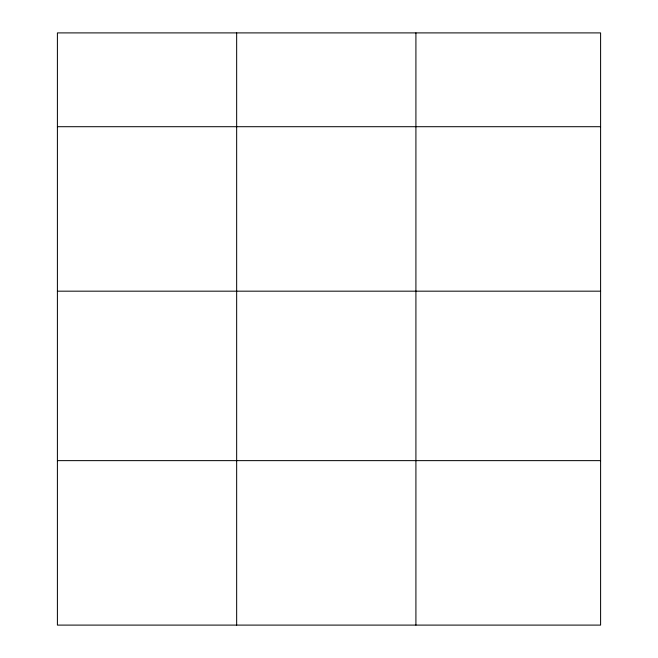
<?xml version="1.0" encoding="UTF-8"?>
<svg xmlns="http://www.w3.org/2000/svg" width="658" height="658" viewBox="0 0 658 658"><rect width="100%" height="100%" fill="white"/><g stroke="black" fill="none" stroke-linecap="round" stroke-linejoin="round"><path stroke-width="0.99" d="M600.598 291.173L600.598 32.9L57.402 32.9L57.402 625.1L600.598 625.1L600.598 291.173L57.402 291.173M57.402 126.706L600.598 126.706M57.402 460.633L600.598 460.633M415.914 32.9L415.914 625.1M236.658 32.9L236.658 625.1"/></g></svg>
